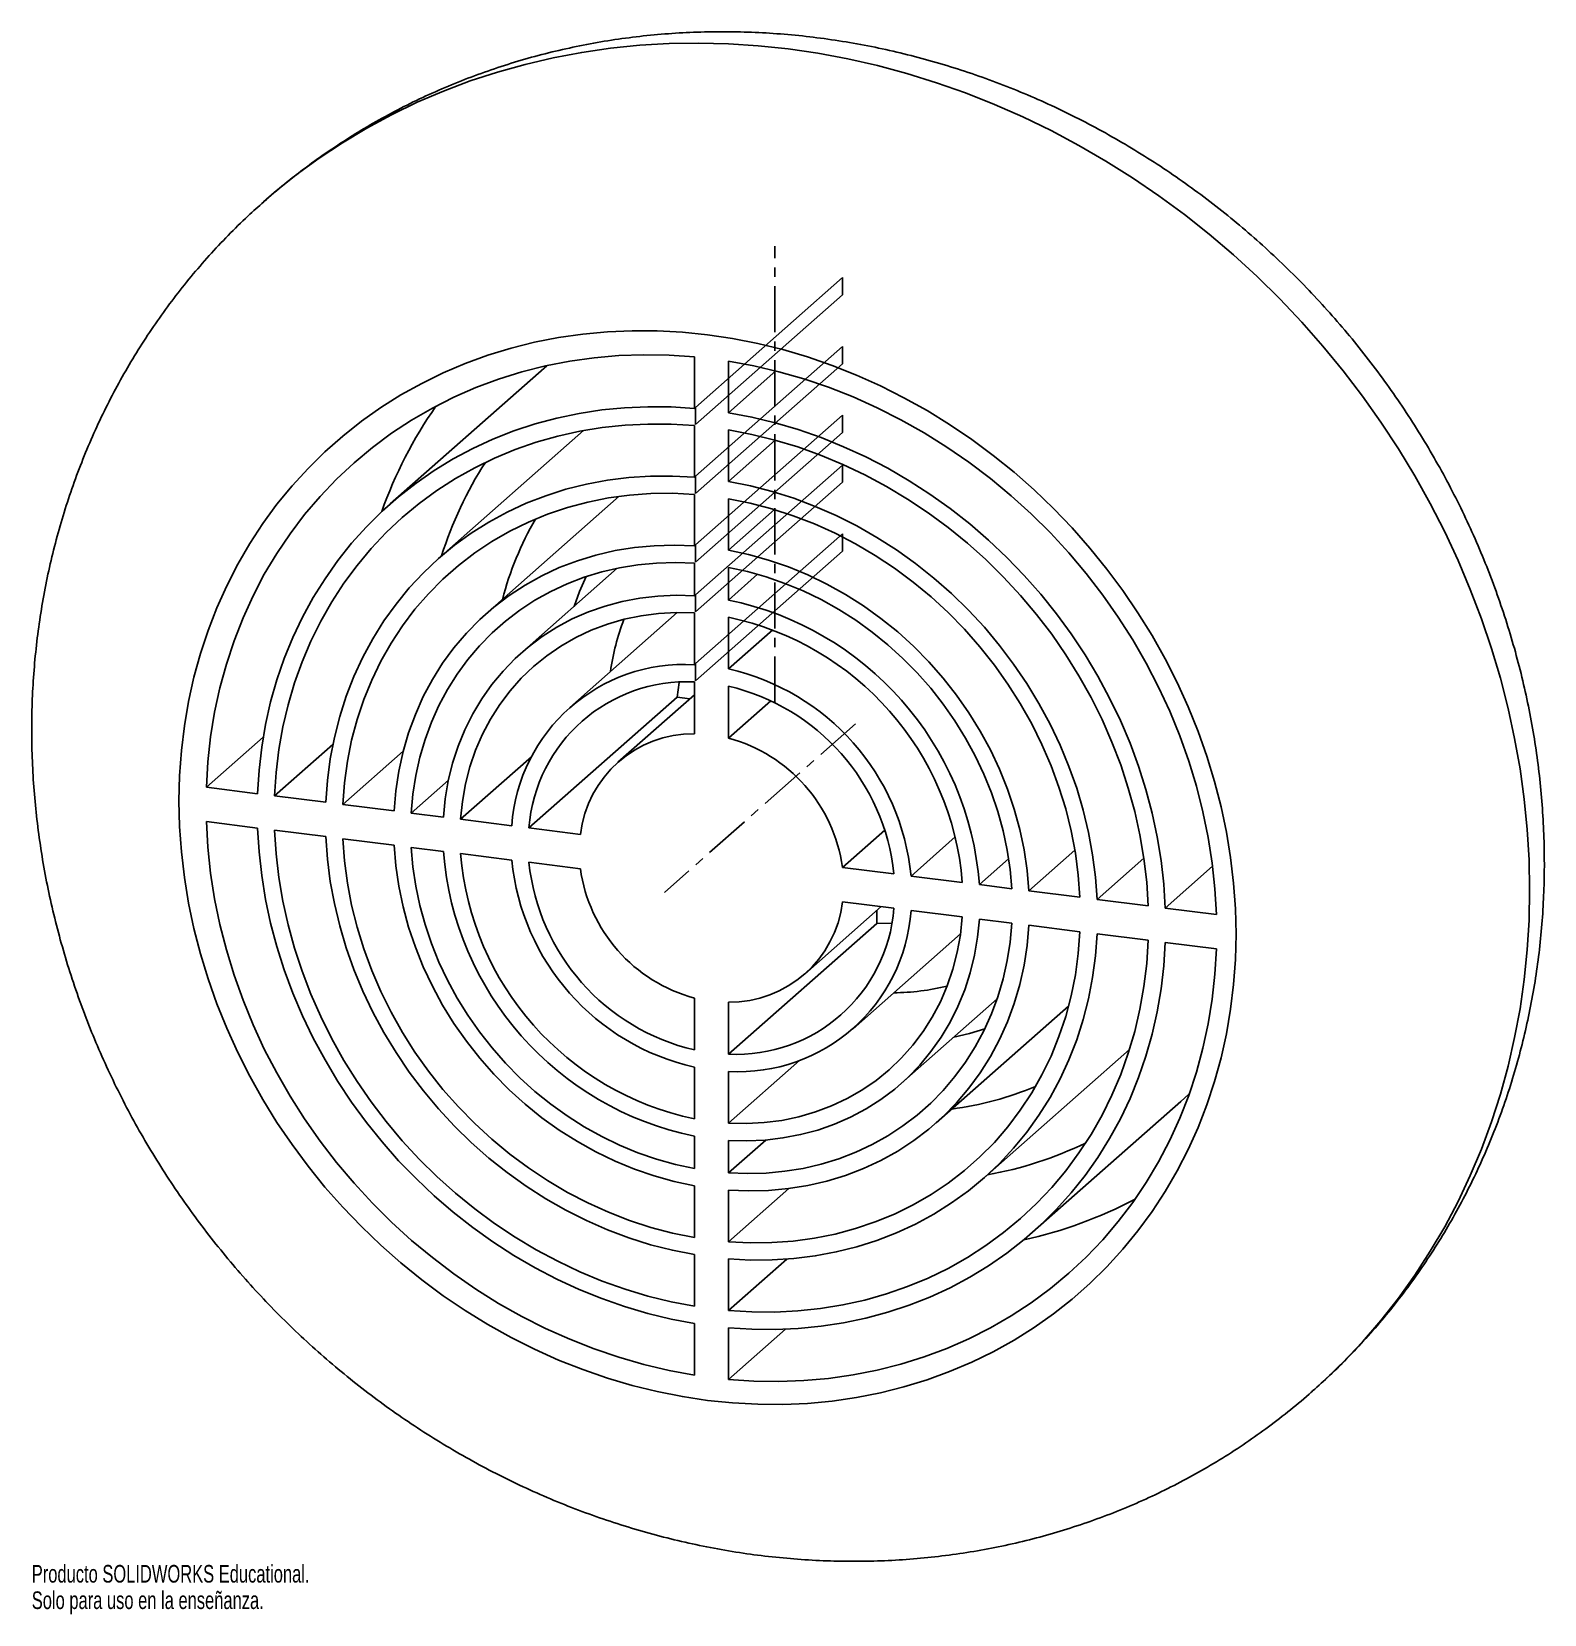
# Paper-space layout '_Dimétrica' of a CAD drawing. Header units: millimetres. Extents: x -23.1 to 18.4, y -24.4 to 19.
import ezdxf

# ---------------------------------------------------------------- set-up
doc = ezdxf.new("R2010")
doc.units = ezdxf.units.MM
doc.linetypes.add('CENTERX2', pattern=[2.032, 1.27, -0.254, 0.254, -0.254])
doc.styles.add('SLDTEXTSTYLE0', font='TXT', dxfattribs={"width": 0.7})

psp = doc.layouts.new('_Dimétrica')

# ---------------------------------------------------------------- linework, layer by layer
at = {"color": 7, "linetype": 'CENTERX2'}
for p, q in [((-2.677, 0.637), (-2.677, 13.156)), ((-0.468, 0.059), (-5.709, -4.564))]:
    psp.add_line(p, q, dxfattribs=at)
at = {"color": 7, "linetype": 'Continuous'}
for p, q in [((-4.855, 8.739), (-0.821, 12.296)), ((-0.821, 12.296), (-0.821, 11.825)), ((-4.855, 8.267), (-0.821, 11.825)), ((-4.855, 6.852), (-0.821, 10.409)), ((-0.821, 10.409), (-0.821, 9.937)), ((-0.821, 9.937), (-4.855, 6.38)), ((-4.855, 8.739), (-4.855, 8.267)), ((-0.821, 8.521), (-4.855, 4.964)), ((-0.821, 8.521), (-0.821, 8.049)), ((-0.821, 8.049), (-4.855, 4.492)), ((-0.821, 7.157), (-4.855, 3.6)), ((-0.821, 7.157), (-0.821, 6.685)), ((-4.855, 6.852), (-4.855, 6.38)), ((-0.821, 6.685), (-4.855, 3.127)), ((-0.821, 5.266), (-4.855, 1.709)), ((-0.821, 5.266), (-0.821, 4.793)), ((-4.855, 4.964), (-4.855, 4.492)), ((-4.855, 1.236), (-0.821, 4.793)), ((-4.855, 3.6), (-4.855, 3.127)), ((-4.855, 1.709), (-4.855, 1.236))]:
    psp.add_line(p, q, dxfattribs=at)
at = {"color": 7, "linetype": 'Continuous', "lineweight": 25}
for p, q in [((-4.887, 10.126), (-4.887, 8.711)), ((-3.952, 10.008), (-3.952, 8.593)), ((-9.164, 9.678), (-13.23, 6.092)), ((-2.653, 9.738), (-3.952, 8.593)), ((-7.927, 8.103), (-11.907, 4.592)), ((-4.887, 8.239), (-4.887, 6.824)), ((-3.952, 8.121), (-3.952, 6.706)), ((-2.667, 7.839), (-3.952, 6.706)), ((-6.949, 6.299), (-10.584, 3.092)), ((-4.887, 6.352), (-4.887, 4.936)), ((-3.952, 6.234), (-3.952, 4.818)), ((-2.686, 5.934), (-3.952, 4.818)), ((-4.887, 4.464), (-4.887, 3.571)), ((-3.952, 4.346), (-3.952, 3.453)), ((-7.002, 4.326), (-9.628, 2.009)), ((-3.151, 4.159), (-3.952, 3.453)), ((-5.357, 3.11), (-8.306, 0.509)), ((-4.887, 3.099), (-4.887, 1.681)), ((-3.952, 2.981), (-3.952, 1.563)), ((-2.737, 2.634), (-3.952, 1.563)), ((-4.887, 1.207), (-4.887, -0.215)), ((-3.952, 1.089), (-3.952, -0.333)), ((-5.36, 0.79), (-9.426, -2.795)), ((-4.887, 0.857), (-6.983, -0.991)), ((-5.36, 0.79), (-5.012, 0.747)), ((-2.79, 0.691), (-3.952, -0.333)), ((-16.713, -0.303), (-18.274, -1.681)), ((-14.805, -0.508), (-16.402, -1.916)), ((-12.875, -0.693), (-14.53, -2.152)), ((-9.357, -0.843), (-11.303, -2.559)), ((-18.274, -1.681), (-16.87, -1.857)), ((-11.634, -1.486), (-12.657, -2.388)), ((-16.402, -1.916), (-14.998, -2.093)), ((-14.53, -2.152), (-13.125, -2.329)), ((-12.657, -2.388), (-11.771, -2.5)), ((-11.303, -2.559), (-9.895, -2.736)), ((-16.87, -2.8), (-18.274, -2.623)), ((-14.998, -3.036), (-16.402, -2.859)), ((-9.426, -2.795), (-8.014, -2.973)), ((0.337, -2.854), (-0.825, -3.879)), ((-13.125, -3.272), (-14.53, -3.095)), ((-11.771, -3.443), (-12.657, -3.331)), ((2.271, -3.045), (1.057, -4.116)), ((5.552, -3.406), (4.286, -4.523)), ((-9.895, -3.679), (-11.303, -3.502)), ((-8.014, -3.916), (-9.426, -3.738)), ((-0.825, -3.879), (0.587, -4.057)), ((3.733, -3.646), (2.932, -4.352)), ((7.444, -3.626), (6.159, -4.759)), ((9.33, -3.849), (8.032, -4.995)), ((1.057, -4.116), (2.464, -4.293)), ((2.932, -4.352), (3.818, -4.464)), ((4.286, -4.523), (5.691, -4.7)), ((6.159, -4.759), (7.563, -4.936)), ((-1.856, -6.804), (0.239, -4.956)), ((0.587, -5), (-0.825, -4.822)), ((0.114, -5.066), (0.114, -5.417)), ((2.464, -5.236), (1.057, -5.059)), ((8.032, -4.995), (9.436, -5.172)), ((0.114, -5.417), (-3.952, -9.002)), ((3.818, -5.407), (2.932, -5.295)), ((5.691, -5.643), (4.286, -5.466)), ((-0.533, -8.304), (2.416, -5.703)), ((7.563, -5.879), (6.159, -5.702)), ((9.436, -6.115), (8.032, -5.938)), ((-4.887, -7.462), (-4.887, -8.885)), ((-3.952, -7.58), (-3.952, -9.002)), ((0.79, -9.804), (3.416, -7.487)), ((1.745, -10.888), (5.381, -7.681)), ((3.068, -12.388), (7.048, -8.877)), ((-4.887, -9.358), (-4.887, -10.776)), ((-2.006, -9.178), (-3.952, -10.894)), ((-3.952, -9.476), (-3.952, -10.894)), ((4.391, -13.888), (8.457, -10.302)), ((-4.887, -11.249), (-4.887, -12.141)), ((-2.929, -11.357), (-3.952, -12.259)), ((-3.952, -11.366), (-3.952, -12.259)), ((-4.887, -12.613), (-4.887, -14.029)), ((-2.297, -12.688), (-3.952, -14.147)), ((-3.952, -12.731), (-3.952, -14.147)), ((-4.887, -14.501), (-4.887, -15.916)), ((-3.952, -14.619), (-3.952, -16.034)), ((-2.354, -14.625), (-3.952, -16.034)), ((-4.887, -16.388), (-4.887, -17.803)), ((-3.952, -16.506), (-3.952, -17.921)), ((-2.39, -16.544), (-3.952, -17.921))]:
    psp.add_line(p, q, dxfattribs=at)
at = {"color": 8, "linetype": 'Continuous', "lineweight": 25, "flags": 128}
for points in [[(18.028, -4.498), (18.011, -3.671), (17.962, -2.84), (17.879, -2.008), (17.764, -1.176), (17.616, -0.345), (17.436, 0.483), (17.224, 1.308), (16.981, 2.127), (16.705, 2.94), (16.4, 3.744), (16.063, 4.54), (15.697, 5.325), (15.302, 6.098), (14.878, 6.858), (14.426, 7.604), (13.947, 8.335), (13.442, 9.048), (12.911, 9.744), (12.355, 10.421), (11.776, 11.078), (11.174, 11.714), (10.55, 12.328), (9.905, 12.918), (9.24, 13.485), (8.556, 14.026), (7.855, 14.542), (7.137, 15.031), (6.404, 15.492), (5.657, 15.925), (4.897, 16.329), (4.125, 16.704), (3.343, 17.048), (2.551, 17.362), (1.752, 17.644), (0.946, 17.894), (0.135, 18.112), (-0.681, 18.298), (-1.498, 18.451), (-2.318, 18.571), (-3.137, 18.657), (-3.955, 18.711), (-4.77, 18.73), (-5.581, 18.717), (-6.387, 18.669), (-7.187, 18.588), (-7.978, 18.474), (-8.76, 18.327), (-9.532, 18.147), (-10.292, 17.935), (-11.04, 17.69), (-11.773, 17.413), (-12.49, 17.105), (-13.192, 16.766), (-13.875, 16.397), (-14.54, 15.998), (-15.185, 15.57), (-15.809, 15.114), (-16.411, 14.63), (-16.704, 14.377)], [(12.075, -18.242), (12.355, -17.989), (12.911, -17.452), (13.442, -16.89), (13.947, -16.303), (14.426, -15.693), (14.878, -15.061), (15.302, -14.408), (15.697, -13.734), (16.063, -13.042), (16.4, -12.331), (16.705, -11.603), (16.981, -10.86), (17.224, -10.102), (17.436, -9.331), (17.616, -8.548), (17.764, -7.755), (17.879, -6.951), (17.962, -6.14), (18.011, -5.322), (18.028, -4.498)]]:
    psp.add_lwpolyline(points, dxfattribs=at)
at = {"color": 7, "linetype": 'Continuous', "lineweight": 25, "flags": 128}
for points in [[(9.972, -5.711), (9.955, -5.013), (9.906, -4.313), (9.824, -3.612), (9.71, -2.912), (9.563, -2.214), (9.384, -1.52), (9.174, -0.831), (8.933, -0.148), (8.661, 0.525), (8.36, 1.189), (8.029, 1.841), (7.67, 2.48), (7.283, 3.105), (6.87, 3.714), (6.43, 4.305), (5.966, 4.878), (5.478, 5.432), (4.967, 5.964), (4.435, 6.474), (3.883, 6.96), (3.311, 7.422), (2.722, 7.858), (2.116, 8.268), (1.496, 8.65), (0.861, 9.004), (0.215, 9.328), (-0.443, 9.623), (-1.109, 9.887), (-1.783, 10.12), (-2.464, 10.321), (-3.149, 10.49), (-3.837, 10.626), (-4.527, 10.73), (-5.217, 10.8), (-5.906, 10.837), (-6.591, 10.841), (-7.271, 10.811), (-7.946, 10.748), (-8.612, 10.652), (-9.269, 10.523), (-9.916, 10.362), (-10.55, 10.168), (-11.171, 9.942), (-11.777, 9.685), (-12.366, 9.397), (-12.938, 9.079), (-13.49, 8.732), (-14.022, 8.356), (-14.533, 7.953), (-15.021, 7.523), (-15.485, 7.066), (-15.924, 6.585), (-16.338, 6.081), (-16.725, 5.553), (-17.084, 5.005), (-17.415, 4.436), (-17.716, 3.848), (-17.988, 3.243), (-18.229, 2.622), (-18.439, 1.986), (-18.618, 1.337), (-18.764, 0.675), (-18.879, 0.004), (-18.961, -0.676), (-19.01, -1.364), (-19.026, -2.057), (-19.01, -2.755), (-18.961, -3.455), (-18.879, -4.156), (-18.764, -4.856), (-18.618, -5.554), (-18.439, -6.248), (-18.229, -6.937), (-17.988, -7.619), (-17.716, -8.293), (-17.415, -8.957), (-17.084, -9.609), (-16.725, -10.248), (-16.338, -10.873), (-15.924, -11.482), (-15.485, -12.073), (-15.021, -12.646), (-14.533, -13.2), (-14.022, -13.732), (-13.49, -14.242), (-12.938, -14.728), (-12.366, -15.19), (-11.777, -15.626), (-11.171, -16.036), (-10.55, -16.418), (-9.916, -16.772), (-9.269, -17.096), (-8.612, -17.391), (-7.946, -17.655), (-7.271, -17.888), (-6.591, -18.089), (-5.906, -18.258), (-5.217, -18.394), (-4.527, -18.497), (-3.837, -18.568), (-3.149, -18.605), (-2.464, -18.609), (-1.783, -18.579), (-1.109, -18.516), (-0.443, -18.42), (0.215, -18.291), (0.861, -18.13), (1.496, -17.936), (2.116, -17.71), (2.722, -17.453), (3.311, -17.165), (3.883, -16.847), (4.435, -16.5), (4.967, -16.124), (5.478, -15.721), (5.966, -15.29), (6.43, -14.834), (6.87, -14.353), (7.283, -13.849), (7.67, -13.321), (8.029, -12.773), (8.36, -12.204), (8.661, -11.616), (8.933, -11.011), (9.174, -10.39), (9.384, -9.754), (9.563, -9.104), (9.71, -8.443), (9.824, -7.772), (9.906, -7.091), (9.955, -6.404), (9.972, -5.711)], [(-4.887, 10.126), (-5.581, 10.172), (-6.271, 10.183), (-6.957, 10.159), (-7.636, 10.099), (-8.308, 10.004), (-8.969, 9.874), (-9.62, 9.71), (-10.257, 9.511), (-10.879, 9.279), (-11.485, 9.014), (-12.074, 8.716), (-12.643, 8.387), (-13.192, 8.027), (-13.719, 7.637), (-14.222, 7.217), (-14.701, 6.77), (-15.154, 6.297), (-15.579, 5.797), (-15.977, 5.274), (-16.346, 4.727), (-16.685, 4.159), (-16.993, 3.57), (-17.27, 2.963), (-17.514, 2.338), (-17.726, 1.698), (-17.904, 1.044), (-18.048, 0.377), (-18.158, -0.3), (-18.234, -0.987), (-18.274, -1.681)], [(9.436, -5.172), (9.395, -4.468), (9.319, -3.762), (9.209, -3.057), (9.065, -2.354), (8.887, -1.655), (8.676, -0.961), (8.431, -0.275), (8.155, 0.402), (7.846, 1.068), (7.507, 1.722), (7.139, 2.361), (6.741, 2.985), (6.315, 3.592), (5.862, 4.18), (5.383, 4.747), (4.88, 5.293), (4.353, 5.816), (3.804, 6.315), (3.235, 6.787), (2.647, 7.233), (2.04, 7.651), (1.418, 8.04), (0.781, 8.399), (0.13, 8.728), (-0.531, 9.024), (-1.203, 9.288), (-1.882, 9.519), (-2.568, 9.716), (-3.258, 9.879), (-3.952, 10.008)], [(-8.923, 9.884), (-8.934, 9.875), (-9.164, 9.678)], [(-4.887, 8.711), (-5.528, 8.751), (-6.167, 8.757), (-6.8, 8.729), (-7.428, 8.668), (-8.047, 8.574), (-8.657, 8.446), (-9.255, 8.286), (-9.841, 8.093), (-10.412, 7.868), (-10.967, 7.612), (-11.505, 7.325), (-12.024, 7.009), (-12.522, 6.663), (-13, 6.289), (-13.454, 5.889), (-13.884, 5.462), (-14.29, 5.01), (-14.668, 4.535), (-15.02, 4.037), (-15.344, 3.519), (-15.638, 2.98), (-15.902, 2.423), (-16.137, 1.849), (-16.339, 1.261), (-16.511, 0.658), (-16.65, 0.043), (-16.756, -0.582), (-16.83, -1.216), (-16.87, -1.857)], [(-4.887, 8.239), (-5.525, 8.277), (-6.16, 8.281), (-6.79, 8.249), (-7.413, 8.184), (-8.027, 8.084), (-8.631, 7.95), (-9.224, 7.782), (-9.802, 7.581), (-10.366, 7.348), (-10.912, 7.082), (-11.44, 6.786), (-11.948, 6.459), (-12.435, 6.102), (-12.899, 5.717), (-13.339, 5.305), (-13.753, 4.867), (-14.141, 4.404), (-14.502, 3.917), (-14.833, 3.408), (-15.135, 2.878), (-15.407, 2.329), (-15.647, 1.762), (-15.856, 1.18), (-16.032, 0.582), (-16.175, -0.028), (-16.284, -0.649), (-16.36, -1.279), (-16.402, -1.916)], [(8.032, -4.995), (7.991, -4.343), (7.917, -3.691), (7.811, -3.039), (7.672, -2.389), (7.501, -1.743), (7.298, -1.103), (7.064, -0.47), (6.799, 0.153), (6.505, 0.766), (6.181, 1.366), (5.83, 1.953), (5.451, 2.523), (5.046, 3.077), (4.615, 3.612), (4.161, 4.127), (3.684, 4.621), (3.185, 5.092), (2.666, 5.54), (2.128, 5.962), (1.573, 6.358), (1.002, 6.727), (0.416, 7.067), (-0.182, 7.378), (-0.792, 7.66), (-1.411, 7.91), (-2.038, 8.129), (-2.672, 8.316), (-3.31, 8.471), (-3.952, 8.593)], [(7.563, -4.936), (7.522, -4.288), (7.446, -3.638), (7.336, -2.99), (7.193, -2.344), (7.017, -1.702), (6.809, -1.067), (6.568, -0.44), (6.297, 0.178), (5.994, 0.784), (5.663, 1.376), (5.302, 1.954), (4.915, 2.515), (4.5, 3.058), (4.06, 3.581), (3.596, 4.083), (3.11, 4.562), (2.602, 5.017), (2.074, 5.446), (1.527, 5.849), (0.964, 6.225), (0.385, 6.572), (-0.207, 6.889), (-0.812, 7.175), (-1.426, 7.43), (-2.049, 7.652), (-2.679, 7.842), (-3.314, 7.998), (-3.952, 8.121)], [(-4.887, 6.824), (-5.489, 6.855), (-6.088, 6.852), (-6.681, 6.814), (-7.267, 6.741), (-7.843, 6.633), (-8.409, 6.491), (-8.961, 6.316), (-9.499, 6.107), (-10.02, 5.866), (-10.523, 5.593), (-11.006, 5.289), (-11.468, 4.955), (-11.907, 4.592), (-12.321, 4.202), (-12.71, 3.786), (-13.072, 3.345), (-13.406, 2.88), (-13.71, 2.393), (-13.985, 1.885), (-14.228, 1.359), (-14.439, 0.816), (-14.618, 0.257), (-14.764, -0.315), (-14.876, -0.899), (-14.954, -1.492), (-14.998, -2.093)], [(6.159, -4.759), (6.115, -4.147), (6.037, -3.533), (5.925, -2.921), (5.779, -2.313), (5.601, -1.709), (5.389, -1.112), (5.146, -0.525), (4.872, 0.052), (4.567, 0.615), (4.233, 1.164), (3.871, 1.697), (3.483, 2.211), (3.068, 2.706), (2.629, 3.179), (2.167, 3.629), (1.684, 4.055), (1.181, 4.454), (0.66, 4.827), (0.122, 5.171), (-0.43, 5.486), (-0.996, 5.77), (-1.572, 6.023), (-2.158, 6.244), (-2.751, 6.432), (-3.35, 6.586), (-3.952, 6.706)], [(-4.887, 6.352), (-5.484, 6.381), (-6.077, 6.375), (-6.664, 6.332), (-7.243, 6.254), (-7.813, 6.141), (-8.37, 5.992), (-8.914, 5.809), (-9.442, 5.592), (-9.953, 5.341), (-10.444, 5.059), (-10.914, 4.745), (-11.361, 4.4), (-11.785, 4.027), (-12.182, 3.626), (-12.552, 3.199), (-12.894, 2.747), (-13.206, 2.272), (-13.488, 1.775), (-13.738, 1.259), (-13.955, 0.724), (-14.139, 0.173), (-14.289, -0.392), (-14.404, -0.969), (-14.484, -1.557), (-14.53, -2.152)], [(5.691, -4.7), (5.646, -4.093), (5.565, -3.485), (5.45, -2.879), (5.3, -2.276), (5.116, -1.679), (4.899, -1.089), (4.649, -0.51), (4.367, 0.058), (4.055, 0.612), (3.713, 1.15), (3.343, 1.67), (2.946, 2.171), (2.523, 2.651), (2.075, 3.108), (1.605, 3.541), (1.114, 3.947), (0.603, 4.326), (0.075, 4.676), (-0.468, 4.997), (-1.026, 5.286), (-1.596, 5.543), (-2.175, 5.767), (-2.762, 5.957), (-3.355, 6.113), (-3.952, 6.234)], [(-4.887, 4.936), (-5.44, 4.958), (-5.988, 4.944), (-6.53, 4.894), (-7.064, 4.809), (-7.587, 4.688), (-8.097, 4.533), (-8.592, 4.343), (-9.07, 4.121), (-9.53, 3.865), (-9.968, 3.579), (-10.385, 3.262), (-10.777, 2.916), (-11.143, 2.543), (-11.483, 2.143), (-11.793, 1.719), (-12.074, 1.272), (-12.324, 0.805), (-12.542, 0.318), (-12.727, -0.186), (-12.878, -0.704), (-12.995, -1.236), (-13.078, -1.778), (-13.125, -2.329)], [(4.286, -4.523), (4.239, -3.96), (4.156, -3.397), (4.039, -2.836), (3.888, -2.279), (3.703, -1.729), (3.485, -1.187), (3.235, -0.656), (2.954, -0.139), (2.644, 0.363), (2.305, 0.848), (1.938, 1.314), (1.546, 1.759), (1.13, 2.181), (0.691, 2.578), (0.231, 2.949), (-0.247, 3.292), (-0.742, 3.606), (-1.252, 3.89), (-1.775, 4.142), (-2.309, 4.362), (-2.851, 4.548), (-3.399, 4.701), (-3.952, 4.818)], [(-4.887, 4.464), (-5.408, 4.483), (-5.924, 4.468), (-6.435, 4.42), (-6.938, 4.338), (-7.43, 4.224), (-7.91, 4.077), (-8.377, 3.898), (-8.827, 3.687), (-9.26, 3.446), (-9.673, 3.176), (-10.066, 2.877), (-10.435, 2.551), (-10.781, 2.199), (-11.101, 1.823), (-11.394, 1.424), (-11.659, 1.003), (-11.895, 0.563), (-12.101, 0.105), (-12.276, -0.37), (-12.42, -0.858), (-12.531, -1.359), (-12.61, -1.869), (-12.657, -2.388)], [(3.818, -4.464), (3.772, -3.933), (3.693, -3.403), (3.581, -2.874), (3.437, -2.349), (3.262, -1.831), (3.056, -1.321), (2.82, -0.821), (2.555, -0.334), (2.262, 0.14), (1.942, 0.596), (1.596, 1.035), (1.227, 1.454), (0.834, 1.852), (0.421, 2.227), (-0.012, 2.576), (-0.462, 2.9), (-0.928, 3.197), (-1.409, 3.465), (-1.901, 3.704), (-2.404, 3.912), (-2.914, 4.089), (-3.431, 4.234), (-3.952, 4.346)], [(-7.855, 4.096), (-8.035, 3.69), (-8.189, 3.278)], [(-4.887, 3.571), (-5.391, 3.585), (-5.89, 3.563), (-6.383, 3.506), (-6.866, 3.414), (-7.337, 3.288), (-7.795, 3.127), (-8.237, 2.934), (-8.661, 2.708), (-9.065, 2.45), (-9.446, 2.163), (-9.804, 1.848), (-10.137, 1.505), (-10.443, 1.136), (-10.72, 0.744), (-10.967, 0.33), (-11.184, -0.104), (-11.368, -0.556), (-11.52, -1.024), (-11.638, -1.506), (-11.722, -1.998), (-11.771, -2.5)], [(-4.887, 3.099), (-5.379, 3.109), (-5.867, 3.084), (-6.347, 3.022), (-6.817, 2.925), (-7.274, 2.792), (-7.717, 2.626), (-8.143, 2.425), (-8.55, 2.192), (-8.935, 1.928), (-9.298, 1.634), (-9.635, 1.311), (-9.945, 0.962), (-10.227, 0.587), (-10.479, 0.19), (-10.7, -0.229), (-10.889, -0.666), (-11.044, -1.121), (-11.165, -1.589), (-11.251, -2.069), (-11.303, -2.559)], [(-5.303, 1.203), (-5.305, 1.192), (-5.36, 0.79)], [(-18.274, -2.623), (-18.234, -3.327), (-18.158, -4.033), (-18.048, -4.738), (-17.904, -5.441), (-17.726, -6.14), (-17.514, -6.834), (-17.27, -7.52), (-16.993, -8.197), (-16.685, -8.863), (-16.346, -9.517), (-15.977, -10.156), (-15.579, -10.78), (-15.154, -11.387), (-14.701, -11.975), (-14.222, -12.543), (-13.719, -13.088), (-13.192, -13.611), (-12.643, -14.11), (-12.074, -14.582), (-11.485, -15.028), (-10.879, -15.446), (-10.257, -15.836), (-9.62, -16.195), (-8.969, -16.523), (-8.308, -16.819), (-7.636, -17.083), (-6.957, -17.314), (-6.271, -17.512), (-5.581, -17.675), (-4.887, -17.803)], [(-16.87, -2.8), (-16.83, -3.452), (-16.756, -4.104), (-16.65, -4.756), (-16.511, -5.406), (-16.339, -6.052), (-16.137, -6.692), (-15.902, -7.325), (-15.638, -7.948), (-15.344, -8.561), (-15.02, -9.161), (-14.668, -9.748), (-14.29, -10.319), (-13.884, -10.872), (-13.454, -11.407), (-13, -11.923), (-12.522, -12.416), (-12.024, -12.888), (-11.505, -13.335), (-10.967, -13.757), (-10.412, -14.153), (-9.841, -14.522), (-9.255, -14.862), (-8.657, -15.173), (-8.047, -15.455), (-7.428, -15.705), (-6.8, -15.924), (-6.167, -16.112), (-5.528, -16.266), (-4.887, -16.388)], [(-16.402, -2.859), (-16.36, -3.507), (-16.284, -4.157), (-16.175, -4.805), (-16.032, -5.451), (-15.856, -6.093), (-15.647, -6.728), (-15.407, -7.356), (-15.135, -7.973), (-14.833, -8.579), (-14.502, -9.172), (-14.141, -9.749), (-13.753, -10.31), (-13.339, -10.853), (-12.899, -11.376), (-12.435, -11.878), (-11.948, -12.357), (-11.44, -12.812), (-10.912, -13.241), (-10.366, -13.645), (-9.802, -14.02), (-9.224, -14.367), (-8.631, -14.684), (-8.027, -14.97), (-7.413, -15.225), (-6.79, -15.447), (-6.16, -15.637), (-5.525, -15.794), (-4.887, -15.916)], [(-14.998, -3.036), (-14.954, -3.649), (-14.876, -4.262), (-14.764, -4.874), (-14.618, -5.482), (-14.439, -6.086), (-14.228, -6.683), (-13.985, -7.27), (-13.71, -7.847), (-13.406, -8.41), (-13.072, -8.959), (-12.71, -9.492), (-12.321, -10.006), (-11.907, -10.501), (-11.468, -10.974), (-11.006, -11.424), (-10.523, -11.85), (-10.02, -12.249), (-9.499, -12.622), (-8.961, -12.966), (-8.409, -13.281), (-7.843, -13.565), (-7.267, -13.818), (-6.681, -14.039), (-6.088, -14.227), (-5.489, -14.381), (-4.887, -14.501)], [(-14.53, -3.095), (-14.484, -3.702), (-14.404, -4.31), (-14.289, -4.916), (-14.139, -5.519), (-13.955, -6.116), (-13.738, -6.706), (-13.488, -7.285), (-13.206, -7.853), (-12.894, -8.407), (-12.552, -8.945), (-12.182, -9.466), (-11.785, -9.967), (-11.361, -10.446), (-10.914, -10.903), (-10.444, -11.336), (-9.953, -11.742), (-9.442, -12.121), (-8.914, -12.471), (-8.37, -12.792), (-7.813, -13.081), (-7.243, -13.338), (-6.664, -13.562), (-6.077, -13.752), (-5.484, -13.908), (-4.887, -14.029)], [(-13.125, -3.272), (-13.078, -3.835), (-12.995, -4.398), (-12.878, -4.959), (-12.727, -5.516), (-12.542, -6.067), (-12.324, -6.608), (-12.074, -7.139), (-11.793, -7.656), (-11.483, -8.158), (-11.143, -8.643), (-10.777, -9.109), (-10.385, -9.554), (-9.968, -9.976), (-9.53, -10.373), (-9.07, -10.744), (-8.592, -11.087), (-8.097, -11.401), (-7.587, -11.685), (-7.064, -11.937), (-6.53, -12.157), (-5.988, -12.343), (-5.44, -12.496), (-4.887, -12.613)], [(-12.657, -3.331), (-12.61, -3.862), (-12.531, -4.392), (-12.42, -4.921), (-12.276, -5.446), (-12.101, -5.964), (-11.895, -6.474), (-11.659, -6.974), (-11.394, -7.462), (-11.101, -7.935), (-10.781, -8.392), (-10.435, -8.83), (-10.066, -9.25), (-9.673, -9.647), (-9.26, -10.022), (-8.827, -10.372), (-8.377, -10.696), (-7.91, -10.992), (-7.43, -11.26), (-6.938, -11.499), (-6.435, -11.707), (-5.924, -11.884), (-5.408, -12.029), (-4.887, -12.141)], [(-3.952, -10.894), (-3.459, -10.904), (-2.972, -10.879), (-2.492, -10.817), (-2.022, -10.72), (-1.565, -10.588), (-1.122, -10.421), (-0.696, -10.22), (-0.289, -9.988), (0.097, -9.723), (0.459, -9.429), (0.796, -9.106), (1.106, -8.757), (1.388, -8.382), (1.64, -7.985), (1.861, -7.566), (2.05, -7.129), (2.205, -6.675), (2.326, -6.206), (2.412, -5.726), (2.464, -5.236)], [(-3.952, -11.366), (-3.448, -11.38), (-2.948, -11.358), (-2.456, -11.301), (-1.973, -11.209), (-1.501, -11.083), (-1.044, -10.922), (-0.602, -10.729), (-0.178, -10.503), (0.226, -10.246), (0.608, -9.958), (0.966, -9.643), (1.298, -9.3), (1.604, -8.931), (1.881, -8.539), (2.128, -8.125), (2.345, -7.691), (2.529, -7.239), (2.681, -6.771), (2.799, -6.29), (2.883, -5.797), (2.932, -5.295)], [(-3.952, -12.259), (-3.431, -12.278), (-2.914, -12.263), (-2.404, -12.215), (-1.901, -12.134), (-1.409, -12.019), (-0.928, -11.872), (-0.462, -11.693), (-0.012, -11.482), (0.421, -11.241), (0.834, -10.971), (1.227, -10.672), (1.596, -10.346), (1.942, -9.994), (2.262, -9.618), (2.555, -9.219), (2.82, -8.798), (3.056, -8.358), (3.262, -7.9), (3.437, -7.426), (3.581, -6.937), (3.693, -6.436), (3.772, -5.926), (3.818, -5.407)], [(-3.952, -12.731), (-3.399, -12.753), (-2.851, -12.739), (-2.309, -12.689), (-1.775, -12.604), (-1.252, -12.483), (-0.742, -12.328), (-0.247, -12.138), (0.231, -11.916), (0.691, -11.66), (1.13, -11.374), (1.546, -11.057), (1.938, -10.711), (2.305, -10.338), (2.644, -9.938), (2.954, -9.514), (3.235, -9.068), (3.485, -8.6), (3.703, -8.113), (3.888, -7.61), (4.039, -7.091), (4.156, -6.559), (4.239, -6.017), (4.286, -5.466)], [(-3.952, -14.147), (-3.355, -14.176), (-2.762, -14.17), (-2.175, -14.128), (-1.596, -14.049), (-1.026, -13.936), (-0.468, -13.787), (0.075, -13.604), (0.603, -13.387), (1.114, -13.136), (1.605, -12.854), (2.075, -12.54), (2.523, -12.196), (2.946, -11.822), (3.343, -11.422), (3.713, -10.994), (4.055, -10.542), (4.367, -10.067), (4.649, -9.57), (4.899, -9.054), (5.116, -8.519), (5.3, -7.968), (5.45, -7.403), (5.565, -6.826), (5.646, -6.238), (5.691, -5.643)], [(0.114, -5.417), (0.52, -5.413), (0.53, -5.412)], [(-3.952, -14.619), (-3.35, -14.65), (-2.751, -14.647), (-2.158, -14.609), (-1.572, -14.536), (-0.996, -14.428), (-0.43, -14.286), (0.122, -14.111), (0.66, -13.902), (1.181, -13.661), (1.684, -13.388), (2.167, -13.084), (2.629, -12.75), (3.068, -12.388), (3.483, -11.997), (3.871, -11.581), (4.233, -11.14), (4.567, -10.675), (4.872, -10.188), (5.146, -9.68), (5.389, -9.154), (5.601, -8.611), (5.779, -8.052), (5.925, -7.48), (6.037, -6.897), (6.115, -6.303), (6.159, -5.702)], [(-3.952, -16.034), (-3.314, -16.072), (-2.679, -16.076), (-2.049, -16.045), (-1.426, -15.979), (-0.812, -15.879), (-0.207, -15.745), (0.385, -15.577), (0.964, -15.376), (1.527, -15.143), (2.074, -14.877), (2.602, -14.581), (3.11, -14.254), (3.596, -13.897), (4.06, -13.513), (4.5, -13.1), (4.915, -12.662), (5.302, -12.199), (5.663, -11.712), (5.994, -11.203), (6.297, -10.673), (6.568, -10.124), (6.809, -9.557), (7.017, -8.975), (7.193, -8.377), (7.336, -7.767), (7.446, -7.147), (7.522, -6.516), (7.563, -5.879)], [(-3.952, -16.506), (-3.31, -16.546), (-2.672, -16.552), (-2.038, -16.524), (-1.411, -16.463), (-0.792, -16.369), (-0.182, -16.241), (0.416, -16.081), (1.002, -15.888), (1.573, -15.663), (2.128, -15.407), (2.666, -15.12), (3.185, -14.804), (3.684, -14.458), (4.161, -14.085), (4.615, -13.684), (5.046, -13.257), (5.451, -12.806), (5.83, -12.33), (6.181, -11.832), (6.505, -11.314), (6.799, -10.775), (7.064, -10.218), (7.298, -9.645), (7.501, -9.056), (7.672, -8.453), (7.811, -7.838), (7.917, -7.213), (7.991, -6.579), (8.032, -5.938)], [(-3.952, -17.921), (-3.258, -17.967), (-2.568, -17.978), (-1.882, -17.954), (-1.203, -17.894), (-0.531, -17.799), (0.13, -17.669), (0.781, -17.505), (1.418, -17.306), (2.04, -17.074), (2.647, -16.809), (3.235, -16.511), (3.804, -16.182), (4.353, -15.822), (4.88, -15.432), (5.383, -15.013), (5.862, -14.566), (6.315, -14.092), (6.741, -13.592), (7.139, -13.069), (7.507, -12.522), (7.846, -11.954), (8.155, -11.365), (8.431, -10.758), (8.676, -10.133), (8.887, -9.493), (9.065, -8.839), (9.209, -8.172), (9.319, -7.495), (9.395, -6.808), (9.436, -6.115)], [(2.229, -8.535), (2.657, -8.433), (3.082, -8.305)], [(8.457, -10.302), (8.681, -10.098), (8.692, -10.088)]]:
    psp.add_lwpolyline(points, dxfattribs=at)
at = {"color": 7, "linetype": 'Continuous', "lineweight": 25}
for centre, radius, start, end in [((-2.072, 1.838), 12.088, 145.0166, 160.4717), ((-1.764, 1.511), 10.541, 147.1427, 162.5726), ((-1.434, 1.179), 9.016, 150.0786, 165.2648), ((-5.687, -5.015), 8.645, 4.3984, 78.4208), ((-0.839, 0.624), 6.409, 158.9686, 172.1946), ((-5.612, -4.949), 8.102, 4.6427, 78.1766), ((-5.16, -3.058), 4.746, 86.7052, 176.114), ((-5.371, -4.737), 6.458, 5.5194, 77.2999), ((-5.101, -3.125), 4.337, 87.1738, 175.6455), ((-5.296, -4.67), 5.915, 5.9537, 76.8656), ((-4.918, -3.332), 3.117, 89.431, 173.3882), ((-5.061, -4.463), 4.276, 7.849, 74.9703), ((-3.152, -2.78), 8.645, 184.3984, 258.4208), ((-3.227, -2.846), 8.102, 184.6427, 258.1766), ((-3.467, -3.058), 6.458, 185.5194, 257.2999), ((-3.543, -3.125), 5.915, 185.9537, 256.8656), ((-3.778, -3.332), 4.276, 187.849, 254.9703), ((-3.921, -4.463), 3.117, 269.431, 353.3882), ((-3.738, -4.67), 4.337, 267.1738, 355.6455), ((-3.679, -4.737), 4.746, 266.7052, 356.114), ((0.516, -0.928), 6.391, 270.6061, 283.8692), ((0.995, -1.587), 8.998, 277.5395, 292.7556), ((1.279, -1.939), 10.541, 280.2466, 295.6765), ((1.565, -2.286), 12.088, 282.3475, 297.8026)]:
    psp.add_arc(centre, radius, start, end, dxfattribs=at)
for points, knots in [([(18.431, -3.762), (18.43, -3.597), (18.427, -3.165), (18.396, -2.465), (18.332, -1.661), (18.237, -0.858), (18.112, -0.056), (17.956, 0.743), (17.771, 1.539), (17.556, 2.329), (17.312, 3.114), (17.039, 3.891), (16.737, 4.66), (16.407, 5.42), (16.05, 6.168), (15.665, 6.905), (15.254, 7.629), (14.817, 8.339), (14.354, 9.034), (13.867, 9.713), (13.356, 10.375), (12.822, 11.019), (12.265, 11.644), (11.687, 12.249), (11.088, 12.833), (10.469, 13.395), (9.831, 13.935), (9.175, 14.451), (8.502, 14.944), (7.812, 15.411), (7.108, 15.853), (6.39, 16.268), (5.658, 16.657), (4.915, 17.018), (4.161, 17.351), (3.397, 17.655), (2.625, 17.93), (1.845, 18.176), (1.059, 18.392), (0.268, 18.577), (-0.527, 18.732), (-1.324, 18.857), (-2.122, 18.95), (-2.921, 19.012), (-3.719, 19.043), (-4.514, 19.043), (-5.306, 19.012), (-6.092, 18.95), (-6.874, 18.857), (-7.647, 18.733), (-8.413, 18.579), (-9.169, 18.395), (-9.915, 18.181), (-10.65, 17.937), (-11.371, 17.664), (-12.079, 17.363), (-12.773, 17.034), (-13.45, 16.677), (-14.111, 16.293), (-14.755, 15.882), (-15.381, 15.447), (-15.985, 14.984), (-16.426, 14.626), (-16.658, 14.415), (-16.702, 14.375)], [0, 0, 0, 0, 0.010111, 0.026506, 0.042913, 0.059342, 0.075791, 0.092259, 0.108745, 0.125248, 0.141766, 0.158298, 0.174843, 0.1914, 0.207967, 0.224543, 0.241128, 0.25772, 0.274319, 0.290923, 0.307531, 0.324144, 0.34076, 0.357378, 0.373997, 0.390617, 0.407237, 0.423855, 0.440472, 0.457085, 0.473694, 0.490298, 0.506896, 0.523486, 0.540067, 0.556638, 0.573197, 0.589743, 0.606274, 0.622788, 0.639285, 0.655762, 0.672218, 0.688652, 0.705063, 0.721448, 0.737808, 0.754142, 0.770449, 0.786728, 0.802981, 0.819206, 0.835404, 0.851577, 0.867725, 0.88385, 0.899952, 0.916035, 0.932099, 0.948148, 0.964183, 0.980208, 0.996224, 1, 1, 1, 1]), ([(-16.702, 14.375), (-16.847, 14.247), (-17.181, 13.95), (-17.68, 13.457), (-18.201, 12.903), (-18.699, 12.327), (-19.173, 11.731), (-19.622, 11.114), (-20.046, 10.479), (-20.445, 9.826), (-20.817, 9.155), (-21.162, 8.469), (-21.48, 7.767), (-21.771, 7.051), (-22.033, 6.322), (-22.266, 5.58), (-22.47, 4.827), (-22.645, 4.065), (-22.79, 3.293), (-22.905, 2.513), (-22.991, 1.726), (-23.046, 0.934), (-23.07, 0.137), (-23.064, -0.663), (-23.028, -1.466), (-22.961, -2.269), (-22.864, -3.072), (-22.736, -3.874), (-22.579, -4.673), (-22.391, -5.468), (-22.174, -6.258), (-21.928, -7.042), (-21.653, -7.819), (-21.349, -8.587), (-21.017, -9.346), (-20.657, -10.094), (-20.271, -10.83), (-19.858, -11.553), (-19.418, -12.262), (-18.954, -12.955), (-18.465, -13.633), (-17.952, -14.294), (-17.416, -14.936), (-16.858, -15.56), (-16.278, -16.163), (-15.678, -16.746), (-15.057, -17.306), (-14.418, -17.844), (-13.761, -18.359), (-13.086, -18.85), (-12.396, -19.315), (-11.69, -19.755), (-10.971, -20.168), (-10.239, -20.555), (-9.495, -20.914), (-8.74, -21.245), (-7.975, -21.547), (-7.202, -21.82), (-6.422, -22.063), (-5.636, -22.277), (-4.844, -22.46), (-4.05, -22.613), (-3.252, -22.735), (-2.454, -22.826), (-1.655, -22.886), (-0.858, -22.915), (-0.063, -22.912), (0.729, -22.879), (1.515, -22.815), (2.296, -22.719), (3.069, -22.593), (3.834, -22.437), (4.59, -22.25), (5.335, -22.034), (6.068, -21.788), (6.789, -21.513), (7.496, -21.21), (8.188, -20.878), (8.865, -20.519), (9.525, -20.134), (10.167, -19.721), (10.791, -19.284), (11.394, -18.819), (11.822, -18.47), (12.042, -18.27), (12.074, -18.24)], [0, 0, 0, 0, 0.00913, 0.021075, 0.03302, 0.044966, 0.056916, 0.068872, 0.080835, 0.092807, 0.104791, 0.116787, 0.128798, 0.140824, 0.152866, 0.164926, 0.177004, 0.189101, 0.201217, 0.213353, 0.225507, 0.237681, 0.249873, 0.262083, 0.274311, 0.286556, 0.298817, 0.311093, 0.323383, 0.335686, 0.348002, 0.360329, 0.372667, 0.385014, 0.397369, 0.409733, 0.422103, 0.434479, 0.446861, 0.459248, 0.471638, 0.484033, 0.49643, 0.508829, 0.52123, 0.533632, 0.546034, 0.558436, 0.570837, 0.583237, 0.595634, 0.608028, 0.620418, 0.632803, 0.645183, 0.657556, 0.669921, 0.682277, 0.694623, 0.706958, 0.719281, 0.73159, 0.743885, 0.756163, 0.768426, 0.78067, 0.792896, 0.805103, 0.81729, 0.829457, 0.841604, 0.853731, 0.865837, 0.877923, 0.88999, 0.902039, 0.914071, 0.926086, 0.938086, 0.950073, 0.962048, 0.974013, 0.985971, 0.997922, 1, 1, 1, 1]), ([(12.074, -18.24), (12.23, -18.1), (12.576, -17.792), (13.084, -17.287), (13.604, -16.731), (14.1, -16.154), (14.572, -15.556), (15.019, -14.938), (15.442, -14.301), (15.838, -13.647), (16.208, -12.975), (16.552, -12.288), (16.868, -11.585), (17.156, -10.868), (17.416, -10.137), (17.647, -9.395), (17.849, -8.641), (18.021, -7.878), (18.164, -7.105), (18.278, -6.325), (18.361, -5.538), (18.412, -4.758), (18.43, -4.165), (18.431, -3.837), (18.431, -3.762)], [0, 0, 0, 0, 0.038936, 0.086063, 0.133187, 0.180318, 0.227464, 0.274632, 0.321831, 0.369067, 0.416348, 0.463679, 0.511067, 0.558516, 0.60603, 0.653614, 0.70127, 0.749, 0.796806, 0.844687, 0.892644, 0.940676, 0.986416, 1, 1, 1, 1])]:
    psp.add_open_spline(points, degree=3, knots=knots, dxfattribs=at)

# ---------------------------------------------------------------- texts
at = {"color": 7, "linetype": 'Continuous', "char_height": 0.48336, "attachment_point": 1, "style": 'SLDTEXTSTYLE0'}
for s, insert in [('Producto SOLIDWORKS Educational.', (-23.065, -23.012)), ('Solo para uso en la enseñanza.', (-23.065, -23.737))]:
    psp.add_mtext(s, dxfattribs=dict(at, insert=insert))

doc.saveas('drawing.dxf')
